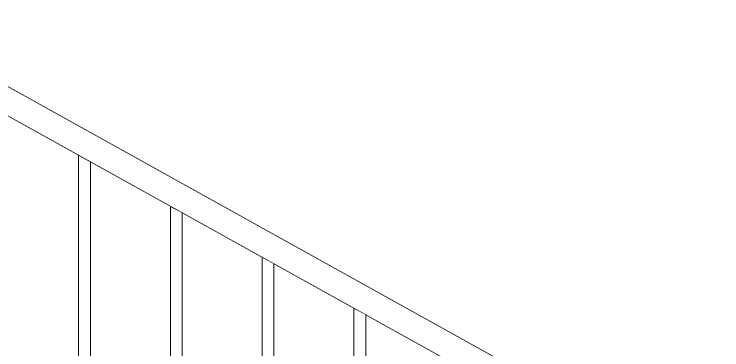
# Model space of a CAD drawing. Header units: millimetres. Extents: x -9413 to 8527, y -300 to 11224.
# Drawn here: x 3994 to 5200, y 1528 to 2100 of the extents above; entities that cross this region are included whole.
import ezdxf

# ---------------------------------------------------------------- set-up
doc = ezdxf.new("R2010")
doc.units = ezdxf.units.MM
doc.header["$MEASUREMENT"] = 0
doc.linetypes.add('Wipeout_Contour', pattern=[1000, 0, -1000])
doc.layers.add('Structural - Combined', color=7, linetype='Continuous')
doc.layers.add('Structural - Combined_Pen_No__161', color=7, linetype='Continuous', lineweight=13, true_color=0x6a6a6a)

# ---------------------------------------------------------------- blocks, each defined once
blk = doc.blocks.new('Section Elem_23_6')
at = {"color": 254, "linetype": 'Wipeout_Contour', "lineweight": 0, "ltscale": 17570.925923}
blk.add_wipeout([(4124.1, 1148.5), (4124.1, 1848.5), (4104.1, 1859.6), (4104.1, 1159.6)], dxfattribs=at).dxf.layer = 'Structural - Combined'
at = {"color": 254, "linetype": 'Wipeout_Contour', "lineweight": 0, "ltscale": 18046.894235}
blk.add_wipeout([(4280.5, 1061.6), (4280.5, 1761.6), (4260.5, 1772.7), (4260.5, 1072.7)], dxfattribs=at).dxf.layer = 'Structural - Combined'
at = {"color": 254, "linetype": 'Wipeout_Contour', "lineweight": 0, "ltscale": 18538.141997}
blk.add_wipeout([(4436.8, 974.7), (4436.8, 1674.7), (4416.8, 1685.9), (4416.8, 985.9)], dxfattribs=at).dxf.layer = 'Structural - Combined'
at = {"color": 254, "linetype": 'Wipeout_Contour', "lineweight": 0, "ltscale": 19043.49729}
blk.add_wipeout([(4593.2, 887.9), (4593.2, 1587.9), (4573.2, 1599), (4573.2, 899)], dxfattribs=at).dxf.layer = 'Structural - Combined'
at = {"layer": 'Structural - Combined_Pen_No__161', "linetype": 'Continuous'}
for p, q in [((3761.4, 2100), (5561.4, 1100)), ((5511.4, 1077.8), (3811.4, 2022.2)), ((4104.1, 1159.6), (4104.1, 1859.6)), ((4124.1, 1848.5), (4124.1, 1148.5)), ((4260.5, 1072.7), (4260.5, 1772.7)), ((4280.5, 1761.6), (4280.5, 1061.6)), ((4416.8, 985.9), (4416.8, 1685.9)), ((4436.8, 1674.7), (4436.8, 974.7)), ((4573.2, 899), (4573.2, 1599)), ((4593.2, 1587.9), (4593.2, 887.9))]:
    blk.add_line(p, q, dxfattribs=at)

msp = doc.modelspace()

# ---------------------------------------------------------------- block references
at = {"layer": 'Structural - Combined'}
msp.add_blockref('Section Elem_23_6', (0, 0), dxfattribs=at)

doc.saveas('drawing.dxf')
